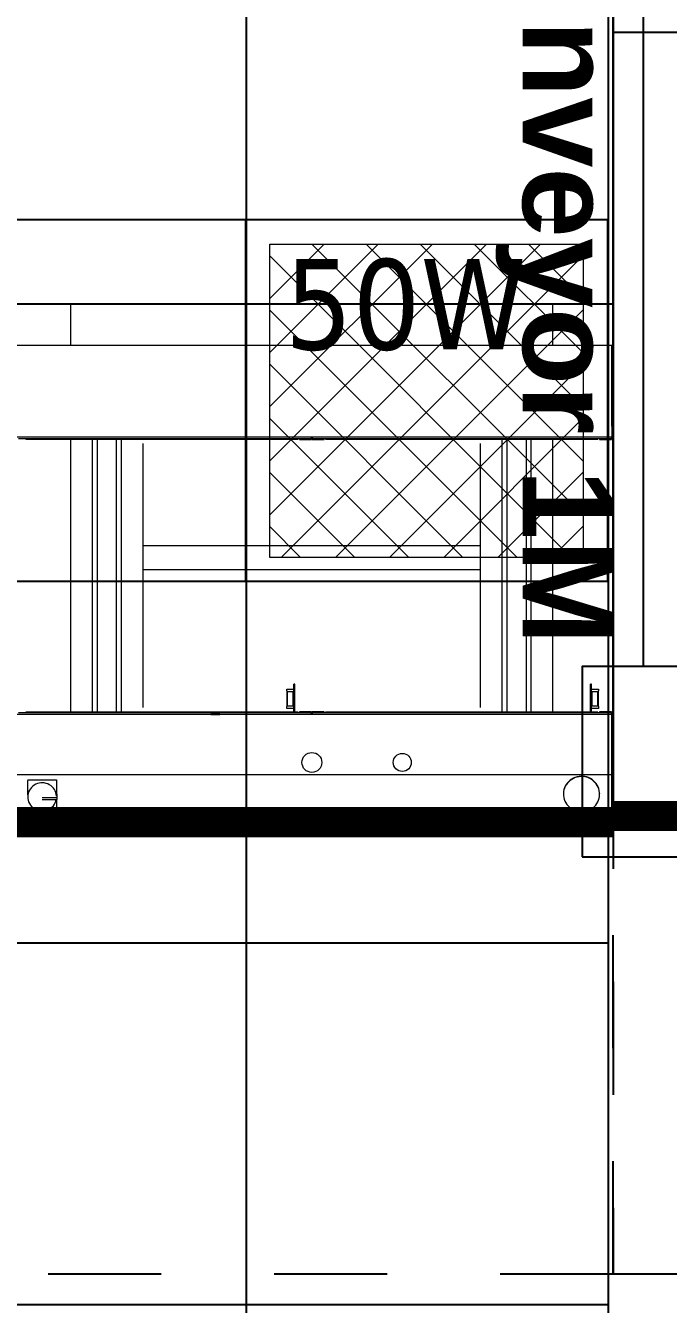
# Model space of a CAD drawing. Header units: centimetres. Extents: x 405564 to 502064, y 46284 to 60634.
# Drawn here: x 454743.1 to 454849.7, y 53962.5 to 54174.7 of the extents above; entities that cross this region are included whole.
import ezdxf
from ezdxf import colors
from ezdxf.entities.mleader import LeaderData, LeaderLine
from ezdxf.math import Vec2, Vec3
from ezdxf.xclip import XClip

# ---------------------------------------------------------------- set-up
doc = ezdxf.new("R2010")
doc.units = ezdxf.units.CM
doc.header["$XCLIPFRAME"] = 0
doc.linetypes.add('3+1_3b$0$DASHED', pattern=[0.25, 0.125, -0.125])
for name, color, linetype in [('---___EB_draft03_cihazlar', 8, 'Continuous'), ('0-KRCN-ASMATAVAN-130426', 8, 'Continuous'), ('AS_DUV', 8, 'Continuous'), ('AS_PYZ_BINA', 8, 'Continuous')]:
    doc.layers.add(name, color=color, linetype=linetype)
for name, color, linetype, lineweight in [('0-KRCN-AYDINLATMA-130426', 8, 'Continuous', 9), ('0-KRCN-MİMARİ-220526', 8, 'Continuous', 9), ('OL_Ic', 8, 'Continuous', 9)]:
    doc.layers.add(name, color=color, linetype=linetype, lineweight=lineweight)
doc.styles.add('Kalin02', font='arialbd.ttf')
doc.styles.add('Normal_ITL', font='swissi.ttf')
doc.styles.add('TAHOMA', font='tahoma.ttf')

# ---------------------------------------------------------------- blocks, each defined once
blk = doc.blocks.new('50W 60x60 cm  SIVA ALTI LED ARMATÜR')
at = {"layer": '0-KRCN-AYDINLATMA-130426'}
h = blk.add_hatch(dxfattribs=at)
h.set_pattern_fill('ANSI37', color=256, scale=0.2)
h.paths.add_polyline_path([(-2.6, 2.594), (2.6, 2.594), (2.6, -2.606), (-2.6, -2.606)])
for points in [[(-3, 2.994), (3, 2.994), (3, -3.007), (-3, -3.007)], [(-2.6, 2.594), (2.6, 2.594), (2.6, -2.606), (-2.6, -2.606)]]:
    blk.add_lwpolyline(points, close=True, dxfattribs=at)
at = {"layer": '0-KRCN-AYDINLATMA-130426', "insert": (-2.35, 2.344), "char_height": 1.5, "attachment_point": 1, "style": 'TAHOMA'}
blk.add_mtext_dynamic_manual_height_columns('{\\fTahoma|b0|i0|c162|p34;50W}', width=1.5, gutter_width=1.25, heights=[0], dxfattribs=at)
blk = doc.blocks.new('G$C27E741DA')
at = {"layer": '0-KRCN-AYDINLATMA-130426', "xscale": 10, "yscale": 10, "zscale": 10}
blk.add_blockref('50W 60x60 cm  SIVA ALTI LED ARMATÜR', (16745.53, 6978.53), dxfattribs=at)
blk = doc.blocks.new('REFLOW')
at = {"layer": '---___EB_draft03_cihazlar'}
for p, q in [((275493.62, -40403.96), (275493.62, -40868.96)), ((275473.62, -40863.96), (275598.82, -40863.96)), ((275473.62, -40868.96), (275598.82, -40868.96))]:
    blk.add_line(p, q, dxfattribs=at)
at = {"layer": '---___EB_draft03_cihazlar', "color": 1, "linetype": '3+1_3b$0$DASHED', "ltscale": 150}
blk.add_lwpolyline([(275398.62, -40403.96), (275699.62, -40403.96), (275699.62, -40868.96), (275398.62, -40868.96), (275398.62, -40403.96)], dxfattribs=at)
at = {"layer": '---___EB_draft03_cihazlar', "color": 1}
blk.add_lwpolyline([(275473.62, -40403.96), (275624.62, -40403.96), (275624.62, -40868.96), (275473.62, -40868.96), (275473.62, -40403.96)], dxfattribs=at)
at = {"layer": '---___EB_draft03_cihazlar', "color": 1, "const_width": 5}
blk.add_lwpolyline([(275623.62, -40868.96), (275623.62, -40718.96)], dxfattribs=at)
at = {"layer": '---___EB_draft03_cihazlar'}
blk.add_lwpolyline([(275630.38, -40874.09), (275630.38, -40832.75), (275598.82, -40832.75), (275598.82, -40874.09)], close=True, dxfattribs=at)
blk = doc.blocks.new('Conveyor1M')
at = {"layer": '---___EB_draft03_cihazlar', "linetype": 'Continuous', "lineweight": 15}
for p, q in [((276570.09, -40561.49), (276570.1, -40561.46)), ((276570.09, -40561.66), (276570.09, -40561.49)), ((276570.09, -40661.16), (276570.09, -40561.66)), ((276571.19, -40561.66), (276570.09, -40561.66)), ((276570.1, -40561.46), (276571.19, -40561.46)), ((276571.19, -40561.46), (276578.04, -40561.46)), ((276571.19, -40561.66), (276585.34, -40561.66)), ((276582.31, -40561.66), (276571.19, -40561.66)), ((276578.45, -40561.46), (276578.04, -40561.46)), ((276578.45, -40561.46), (276585.34, -40561.46)), ((276583.54, -40561.66), (276582.38, -40561.66)), ((276583.59, -40561.66), (276585.24, -40561.66)), ((276585.34, -40561.46), (276585.34, -40561.66)), ((276585.34, -40561.71), (276585.34, -40561.66)), ((276585.34, -40561.66), (276585.34, -40661.16)), ((276585.64, -40561.71), (276585.34, -40561.71)), ((276585.76, -40561.71), (276585.64, -40561.71)), ((276585.64, -40561.71), (276585.64, -40562.71)), ((276585.64, -40562.72), (276585.64, -40561.71)), ((276585.76, -40563.71), (276585.76, -40561.71)), ((276631.04, -40561.71), (276630.92, -40561.71)), ((276630.92, -40561.71), (276630.92, -40563.71)), ((276631.34, -40561.71), (276631.04, -40561.71)), ((276631.04, -40562.71), (276631.04, -40561.71)), ((276631.04, -40561.71), (276631.04, -40562.72)), ((276631.34, -40561.66), (276631.19, -40561.66)), ((276631.19, -40561.66), (276631.19, -40561.71)), ((276631.34, -40561.66), (276631.34, -40561.46)), ((276631.44, -40561.46), (276631.34, -40561.46)), ((276631.44, -40561.66), (276631.34, -40561.66)), ((276631.34, -40661.16), (276631.34, -40561.66)), ((276636.84, -40561.46), (276631.44, -40561.46)), ((276641.34, -40561.66), (276631.44, -40561.66)), ((276633.09, -40561.66), (276631.44, -40561.66)), ((276641.34, -40561.66), (276634.38, -40561.66)), ((276641.34, -40561.46), (276637.25, -40561.46)), ((276641.34, -40561.66), (276641.34, -40561.46)), ((276647.72, -40561.46), (276641.34, -40561.46)), ((276647.72, -40561.66), (276641.34, -40561.66)), ((276641.34, -40661.16), (276641.34, -40561.66)), ((276649.24, -40561.46), (276647.72, -40561.46)), ((276649.24, -40561.66), (276647.72, -40561.66)), ((276649.24, -40561.66), (276649.24, -40561.46)), ((276649.24, -40661.16), (276649.24, -40561.66)), ((276585.64, -40562.71), (276585.64, -40610.36)), ((276585.64, -40563.71), (276585.76, -40563.71)), ((276627.17, -40565.01), (276627.17, -40563.86)), ((276627.17, -40563.86), (276627.47, -40563.86)), ((276630.07, -40563.86), (276627.47, -40563.86)), ((276630.07, -40563.86), (276630.37, -40563.86)), ((276630.37, -40563.86), (276630.37, -40565.01)), ((276630.92, -40563.71), (276631.04, -40563.71)), ((276631.04, -40610.36), (276631.04, -40562.71)), ((276585.64, -40563.94), (276585.66, -40563.94)), ((276585.66, -40564.04), (276585.64, -40564.04)), ((276585.66, -40609.14), (276585.66, -40563.94)), ((276585.71, -40563.94), (276585.66, -40563.94)), ((276585.71, -40609.14), (276585.71, -40563.94)), ((276626.34, -40565.01), (276626.34, -40565.16)), ((276626.64, -40565.01), (276626.34, -40565.01)), ((276626.64, -40565.16), (276626.34, -40565.16)), ((276630.97, -40565.01), (276626.64, -40565.01)), ((276630.97, -40565.16), (276626.64, -40565.16)), ((276627.62, -40563.94), (276627.62, -40564.94)), ((276629.92, -40563.94), (276627.62, -40563.94)), ((276627.62, -40564.94), (276629.92, -40564.94)), ((276629.92, -40564.94), (276629.92, -40563.94)), ((276630.97, -40563.94), (276630.97, -40609.14)), ((276630.97, -40563.94), (276631.02, -40563.94)), ((276631.02, -40563.94), (276631.02, -40609.14)), ((276631.02, -40563.94), (276631.04, -40563.94)), ((276631.04, -40564.04), (276631.02, -40564.04)), ((276563.24, -40651.41), (276563.24, -40571.41)), ((276567.3, -40571.41), (276563.24, -40571.41)), ((276570.09, -40571.41), (276567.3, -40571.41)), ((276630.97, -40571.41), (276585.71, -40571.41)), ((276630.97, -40575), (276585.71, -40575)), ((276630.97, -40575.82), (276585.71, -40575.82)), ((276630.97, -40579), (276585.71, -40579)), ((276630.97, -40579.82), (276585.71, -40579.82)), ((276630.24, -40583.41), (276586.44, -40583.41)), ((276603.39, -40583.41), (276603.39, -40639.41)), ((276607.39, -40583.41), (276607.39, -40639.41)), ((276585.64, -40609.04), (276585.66, -40609.04)), ((276585.66, -40609.14), (276585.64, -40609.14)), ((276585.76, -40609.36), (276585.64, -40609.36)), ((276585.64, -40610.36), (276585.64, -40611.36)), ((276585.64, -40611.36), (276585.64, -40610.36)), ((276585.71, -40609.14), (276585.66, -40609.14)), ((276585.76, -40611.36), (276585.76, -40609.36)), ((276631.04, -40609.36), (276630.92, -40609.36)), ((276630.92, -40609.36), (276630.92, -40611.36)), ((276630.97, -40609.14), (276631.02, -40609.14)), ((276631.02, -40609.04), (276631.04, -40609.04)), ((276631.04, -40609.14), (276631.02, -40609.14)), ((276631.04, -40611.36), (276631.04, -40610.36)), ((276631.04, -40610.36), (276631.04, -40611.36)), ((276585.34, -40611.36), (276585.64, -40611.36)), ((276585.64, -40611.46), (276585.34, -40611.46)), ((276585.64, -40611.36), (276585.76, -40611.36)), ((276585.76, -40611.46), (276585.64, -40611.46)), ((276585.64, -40611.46), (276585.64, -40612.46)), ((276585.64, -40612.47), (276585.64, -40611.46)), ((276585.64, -40612.46), (276585.64, -40660.11)), ((276585.76, -40613.46), (276585.76, -40611.46)), ((276630.92, -40611.36), (276631.04, -40611.36)), ((276631.04, -40611.46), (276630.92, -40611.46)), ((276630.92, -40611.46), (276630.92, -40613.46)), ((276631.04, -40611.36), (276631.34, -40611.36)), ((276631.34, -40611.46), (276631.04, -40611.46)), ((276631.04, -40612.46), (276631.04, -40611.46)), ((276631.04, -40611.46), (276631.04, -40612.47)), ((276631.04, -40660.11), (276631.04, -40612.46)), ((276631.19, -40611.36), (276631.19, -40611.46)), ((276585.64, -40613.46), (276585.76, -40613.46)), ((276585.64, -40613.69), (276585.66, -40613.69)), ((276585.66, -40613.79), (276585.64, -40613.79)), ((276585.66, -40658.89), (276585.66, -40613.69)), ((276585.71, -40613.69), (276585.66, -40613.69)), ((276585.71, -40658.89), (276585.71, -40613.69)), ((276626.34, -40614.26), (276626.34, -40614.41)), ((276626.64, -40614.26), (276626.34, -40614.26)), ((276626.64, -40614.41), (276626.34, -40614.41)), ((276630.97, -40614.26), (276626.64, -40614.26)), ((276630.97, -40614.41), (276626.64, -40614.41)), ((276627.17, -40615.56), (276627.17, -40614.41)), ((276627.62, -40614.49), (276627.62, -40615.49)), ((276629.92, -40614.49), (276627.62, -40614.49)), ((276629.92, -40615.49), (276629.92, -40614.49)), ((276630.37, -40614.41), (276630.37, -40615.56)), ((276630.92, -40613.46), (276631.04, -40613.46)), ((276630.97, -40613.69), (276631.02, -40613.69)), ((276630.97, -40613.69), (276630.97, -40658.89)), ((276631.02, -40613.69), (276631.02, -40658.89)), ((276631.02, -40613.69), (276631.04, -40613.69)), ((276631.04, -40613.79), (276631.02, -40613.79)), ((276627.47, -40615.56), (276627.17, -40615.56)), ((276627.47, -40615.56), (276630.07, -40615.56)), ((276627.62, -40615.49), (276629.92, -40615.49)), ((276630.37, -40615.56), (276630.07, -40615.56)), ((276630.24, -40639.41), (276586.44, -40639.41)), ((276630.97, -40643), (276585.71, -40643)), ((276630.97, -40643.82), (276585.71, -40643.82)), ((276630.97, -40647), (276585.71, -40647)), ((276630.97, -40647.82), (276585.71, -40647.82)), ((276567.3, -40651.41), (276563.24, -40651.41)), ((276570.09, -40651.41), (276567.3, -40651.41)), ((276630.97, -40651.41), (276585.71, -40651.41)), ((276642.21, -40653.76), (276642.36, -40653.76)), ((276642.21, -40658.56), (276642.21, -40653.76)), ((276642.36, -40653.76), (276644.55, -40653.76)), ((276644.55, -40653.77), (276644.91, -40653.77)), ((276645.36, -40653.66), (276644.7, -40653.66)), ((276645.2, -40653.82), (276645.2, -40656.16)), ((276645.5, -40653.76), (276647.03, -40653.76)), ((276645.51, -40656.16), (276645.51, -40653.82)), ((276647.03, -40653.76), (276647.03, -40654.9)), ((276585.64, -40658.79), (276585.66, -40658.79)), ((276585.66, -40658.89), (276585.64, -40658.89)), ((276585.71, -40658.89), (276585.66, -40658.89)), ((276630.97, -40658.89), (276631.02, -40658.89)), ((276631.02, -40658.79), (276631.04, -40658.79)), ((276631.04, -40658.89), (276631.02, -40658.89)), ((276642.21, -40658.56), (276642.36, -40658.56)), ((276644.7, -40658.56), (276642.36, -40658.56))]:
    blk.add_line(p, q, dxfattribs=at)
at = {"layer": '---___EB_draft03_cihazlar'}
for p, q in [((276631.39, -40561.46), (276631.39, -40561.31)), ((276631.34, -40628.16), (276631.34, -40626.66))]:
    blk.add_line(p, q, dxfattribs=at)
at = {"layer": '---___EB_draft03_cihazlar', "color": 1, "const_width": 5}
blk.add_lwpolyline([(276649.24, -40561.41), (276649.24, -40661.41)], dxfattribs=at)
at = {"layer": '---___EB_draft03_cihazlar', "color": 1, "linetype": '3+1_3b$0$DASHED', "ltscale": 150}
blk.add_lwpolyline([(276488.24, -40561.41), (276724.24, -40561.41), (276724.24, -40661.41), (276488.24, -40661.41), (276488.24, -40561.41)], dxfattribs=at)
at = {"layer": '---___EB_draft03_cihazlar', "color": 1}
blk.add_lwpolyline([(276563.24, -40561.41), (276649.24, -40561.41), (276649.24, -40661.41), (276563.24, -40661.41), (276563.24, -40561.41)], dxfattribs=at)
at = {"layer": '---___EB_draft03_cihazlar', "linetype": 'Continuous', "lineweight": 15, "flags": 128}
for points in [[(276644.54, -40563.66), (276644.3, -40563.68), (276643.99, -40563.72), (276643.68, -40563.8), (276643.38, -40563.91), (276643.1, -40564.06), (276642.84, -40564.23), (276642.59, -40564.44), (276642.37, -40564.67), (276642.17, -40564.92), (276642, -40565.2), (276641.86, -40565.49), (276641.75, -40565.79), (276641.68, -40566.11), (276641.64, -40566.43), (276641.63, -40566.75), (276641.66, -40567.08), (276641.72, -40567.4), (276641.81, -40567.71), (276641.94, -40568.01), (276642.09, -40568.29), (276642.28, -40568.55), (276642.49, -40568.79), (276642.72, -40569.01), (276642.98, -40569.2), (276643.26, -40569.36), (276643.55, -40569.48), (276643.85, -40569.58), (276644.16, -40569.64), (276644.47, -40569.66), (276644.54, -40569.66)], [(276644.35, -40563.68), (276644.03, -40563.72), (276643.73, -40563.8), (276643.43, -40563.91), (276643.15, -40564.06), (276642.88, -40564.23), (276642.64, -40564.44), (276642.42, -40564.67), (276642.22, -40564.92), (276642.05, -40565.2), (276641.91, -40565.49), (276641.8, -40565.79), (276641.73, -40566.11), (276641.68, -40566.43), (276641.68, -40566.75), (276641.7, -40567.08), (276641.76, -40567.4), (276641.86, -40567.71), (276641.98, -40568.01), (276642.14, -40568.29), (276642.32, -40568.55), (276642.53, -40568.79), (276642.77, -40569.01), (276643.03, -40569.2), (276643.3, -40569.36), (276643.59, -40569.48), (276643.9, -40569.58), (276644.21, -40569.64), (276644.52, -40569.66), (276644.84, -40569.65), (276645.15, -40569.61), (276645.45, -40569.53), (276645.75, -40569.42), (276646.03, -40569.27), (276646.3, -40569.1), (276646.54, -40568.89), (276646.77, -40568.66), (276646.96, -40568.41), (276647.13, -40568.13), (276647.27, -40567.84), (276647.38, -40567.54), (276647.46, -40567.22), (276647.5, -40566.9), (276647.51, -40566.58), (276647.48, -40566.25), (276647.42, -40565.93), (276647.33, -40565.62), (276647.2, -40565.32), (276647.04, -40565.04), (276646.86, -40564.78), (276646.65, -40564.54), (276646.41, -40564.32), (276646.15, -40564.13), (276645.88, -40563.97), (276645.59, -40563.85), (276645.29, -40563.75), (276644.98, -40563.69), (276644.66, -40563.67), (276644.35, -40563.68)], [(276644.91, -40653.77), (276644.62, -40653.81), (276644.34, -40653.88), (276644.07, -40653.98), (276643.82, -40654.12), (276643.59, -40654.3), (276643.37, -40654.49), (276643.19, -40654.72), (276643.03, -40654.97), (276642.9, -40655.23), (276642.81, -40655.51), (276642.74, -40655.8), (276642.72, -40656.09), (276642.73, -40656.39), (276642.77, -40656.68), (276642.85, -40656.96), (276642.96, -40657.23), (276643.11, -40657.49), (276643.28, -40657.73), (276643.48, -40657.94), (276643.7, -40658.12), (276643.95, -40658.28), (276644.21, -40658.4), (276644.48, -40658.49), (276644.76, -40658.55), (276645.05, -40658.56), (276645.34, -40658.55), (276645.62, -40658.49), (276645.89, -40658.4), (276646.15, -40658.28), (276646.4, -40658.12), (276646.62, -40657.94), (276646.82, -40657.73), (276646.99, -40657.49), (276647.14, -40657.23), (276647.25, -40656.96), (276647.33, -40656.68), (276647.37, -40656.39), (276647.38, -40656.09), (276647.35, -40655.8), (276647.29, -40655.51), (276647.2, -40655.23), (276647.07, -40654.97), (276646.91, -40654.72), (276646.72, -40654.49), (276646.51, -40654.3), (276646.28, -40654.12), (276646.03, -40653.98), (276645.76, -40653.88), (276645.51, -40653.81)]]:
    blk.add_lwpolyline(points, dxfattribs=at)
at = {"layer": '---___EB_draft03_cihazlar', "linetype": 'Continuous', "lineweight": 15}
for centre, radius in [((276639.34, -40596.41), 1.5), ((276639.34, -40611.41), 1.65)]:
    blk.add_circle(centre, radius, dxfattribs=at)
for centre, radius, start, end in [((276644.7, -40653.82), 0.153, 90.4594, 160.4914), ((276644.7, -40653.82), 0.16, 159.9482, 161.6855), ((276645.06, -40653.82), 0.161, 161.7086, 180.01), ((276645.36, -40653.82), 0.152, 358.6875, 181.3125)]:
    blk.add_arc(centre, radius, start, end, dxfattribs=at)
for points, knots in [([(276570.09, -40561.51), (276570.09, -40561.51), (276570.09, -40561.52), (276570.09, -40561.49), (276570.09, -40561.47), (276570.09, -40561.46)], [0, 0, 0, 0, 0.052266, 0.883064, 1, 1, 1, 1]), ([(276578.45, -40561.46), (276578.43, -40561.47), (276578.37, -40561.5), (276578.25, -40561.52), (276578.13, -40561.5), (276578.07, -40561.47), (276578.04, -40561.46)], [0, 0, 0, 0, 0.162259, 0.462444, 0.828584, 1, 1, 1, 1]), ([(276649.24, -40561.66), (276649.24, -40561.66), (276649.23, -40561.66), (276649.15, -40561.66), (276649.01, -40561.66), (276648.82, -40561.66), (276648.59, -40561.66), (276648.32, -40561.66), (276648.02, -40561.66), (276647.82, -40561.66), (276647.71, -40561.66)], [0, 0, 0, 0, 0.1188962, 0.2428755, 0.3704871, 0.5000004, 0.6295123, 0.7571256, 0.8811033, 1, 1, 1, 1])]:
    blk.add_open_spline(points, degree=3, knots=knots, dxfattribs=at)
at = {"layer": '---___EB_draft03_cihazlar', "insert": (276488.24, -40561.41), "char_height": 15, "attachment_point": 1, "style": 'Kalin02'}
blk.add_mtext_dynamic_manual_height_columns('Conveyor 1M', width=590.7316, gutter_width=750, heights=[137.08], dxfattribs=at)
blk = doc.blocks.new('A$Ca63a641c')
at = {"layer": 'AS_PYZ_BINA'}
ml = blk.add_multileader_mtext('Standard', dxfattribs=at)
ml.set_content('EST boyalı panel çit ve panel çit kapı (AS 51.101)', color=256, style='Normal_ITL')
ml.set_leader_properties()
ml.build(insert=Vec2(0, 0))
ml.multileader.update_dxf_attribs({"dogleg_length": 0.379, "arrow_head_size": 17.04, "scale": 75})
ctx = ml.context
ctx.base_point, ctx.scale, ctx.char_height, ctx.arrow_head_size, ctx.landing_gap_size, ctx.plane_origin = Vec3(140.51, 464.3), 75, 20, 17.04, 14.2, Vec3(92.51, 620.11)
notes = []
notes.append((ctx, [(0, (1, 1, 0), (112.11, 464.3), (1, 0), 28.4, [(0, [(68.5, 410)], 0, [])])]))
ctx.mtext.insert, ctx.mtext.width, ctx.mtext.flow_direction = Vec3(154.71, 477.51), 604.5634, 5
for ctx, leaders in notes:
    for number, flags, end, landing, length, lines in leaders:
        leader = LeaderData()
        leader.index, (leader.has_last_leader_line, leader.has_dogleg_vector, leader.attachment_direction) = number, flags
        leader.last_leader_point, leader.dogleg_vector, leader.dogleg_length = Vec3(end), Vec3(landing), length
        for number, points, colour, breaks in lines:
            line = LeaderLine()
            line.index, line.vertices, line.color, line.breaks = number, Vec3.list(points), colors.encode_raw_color(colour), breaks
            leader.lines.append(line)
        ctx.leaders.append(leader)
blk = doc.blocks.new('A$C85dec720')
at = {"layer": 'OL_Ic'}
blk.add_blockref('A$Ca63a641c', (5315.08, 5344.25, 28.4), dxfattribs=at)
blk = doc.blocks.new('A$C6A10300A')
at = {"layer": '---___EB_draft03_cihazlar', "rotation": 270}
for name, p in [('REFLOW', (57645.47, 269033.17)), ('Conveyor1M', (57337.93, 270057.79))]:
    blk.add_blockref(name, p, dxfattribs=at)
at = {"layer": 'AS_DUV'}
ref = blk.add_blockref('A$C85dec720', (28900.96, -17748.98), dxfattribs=dict(at, rotation=105.0255580063709))
XClip(ref).set_block_clipping_path([(6220.3367769278, 6783.7313721173), (4126.4071464743, -1017.0000000052), (7354.8298234051, -1883.5969356479), (9448.7594538586, 5917.1344364745)])

msp = doc.modelspace()

# ---------------------------------------------------------------- linework, layer by layer
at = {"layer": '0-KRCN-ASMATAVAN-130426'}
for p, q in [((454779.75, 53542.56), (454779.75, 54322.56)), ((454839.75, 54322.56), (454839.75, 53542.56)), ((454059.75, 54142.56), (454839.75, 54142.56)), ((454059.75, 54082.56), (454839.75, 54082.56)), ((454059.75, 54022.56), (454839.75, 54022.56)), ((454059.75, 53962.56), (454839.75, 53962.56))]:
    msp.add_line(p, q, dxfattribs=at)

# ---------------------------------------------------------------- block references
at = {"layer": '0-KRCN-AYDINLATMA-130426'}
msp.add_blockref('G$C27E741DA', (438064.07, 47134.02), dxfattribs=at)

# ---------------------------------------------------------------- next in the draw order: block references
at = {"layer": '0-KRCN-MİMARİ-220526'}
msp.add_blockref('A$C6A10300A', (438064.07, 60634.02), dxfattribs=at)

doc.saveas('drawing.dxf')
